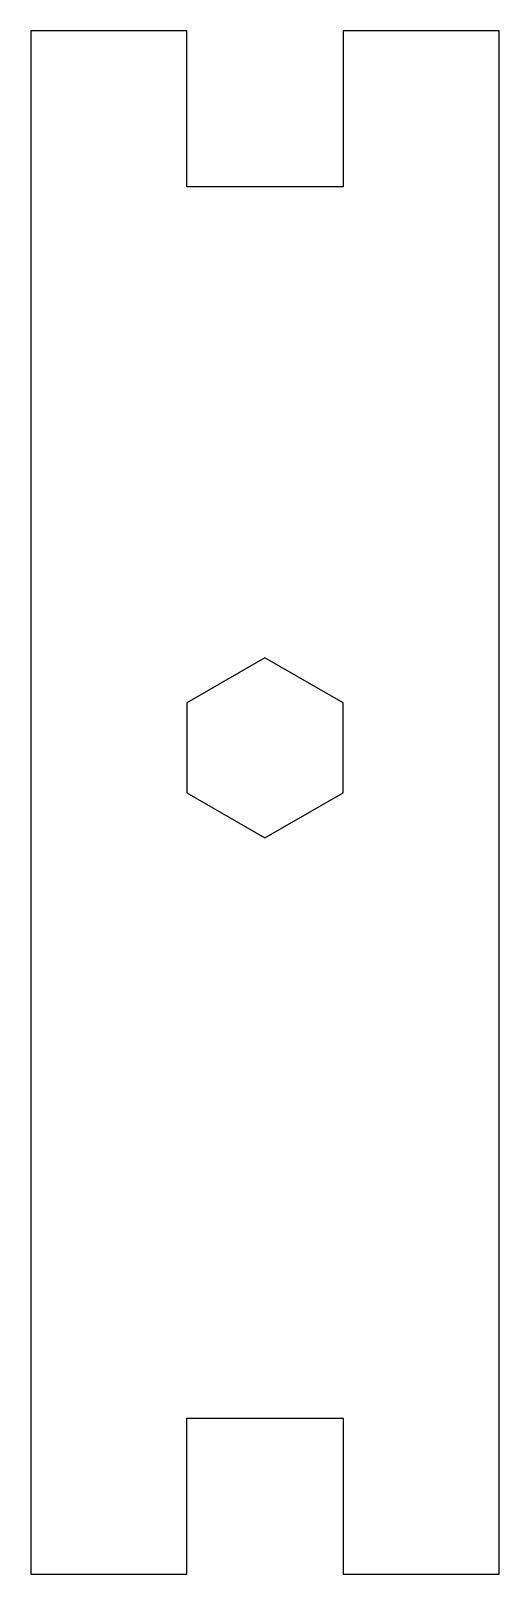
# Model space of a CAD drawing. Header units: millimetres. Extents: x -6.5 to 8.5, y -46.6 to 2.9.
import ezdxf

# ---------------------------------------------------------------- set-up
doc = ezdxf.new("R2010")
doc.units = ezdxf.units.MM

msp = doc.modelspace()

# ---------------------------------------------------------------- linework, layer by layer
at = {"color": 7, "linetype": 'Continuous', "lineweight": 25}
for p, q in [((-6.532, 2.925), (-6.532, -46.575)), ((-1.532, 2.925), (-6.532, 2.925)), ((-1.532, -2.075), (-1.532, 2.925)), ((8.468, 2.925), (3.468, 2.925)), ((3.468, 2.925), (3.468, -2.075)), ((8.468, -46.575), (8.468, 2.925)), ((3.468, -2.075), (-1.532, -2.075)), ((0.968, -17.188), (-1.532, -18.631)), ((3.468, -18.631), (0.968, -17.188)), ((-1.532, -18.631), (-1.532, -21.518)), ((3.468, -21.518), (3.468, -18.631)), ((-1.532, -21.518), (0.968, -22.961)), ((0.968, -22.961), (3.468, -21.518)), ((-1.532, -46.575), (-1.532, -41.575)), ((-1.532, -41.575), (3.468, -41.575)), ((3.468, -41.575), (3.468, -46.575)), ((-6.532, -46.575), (-1.532, -46.575)), ((3.468, -46.575), (8.468, -46.575))]:
    msp.add_line(p, q, dxfattribs=at)

doc.saveas('drawing.dxf')
